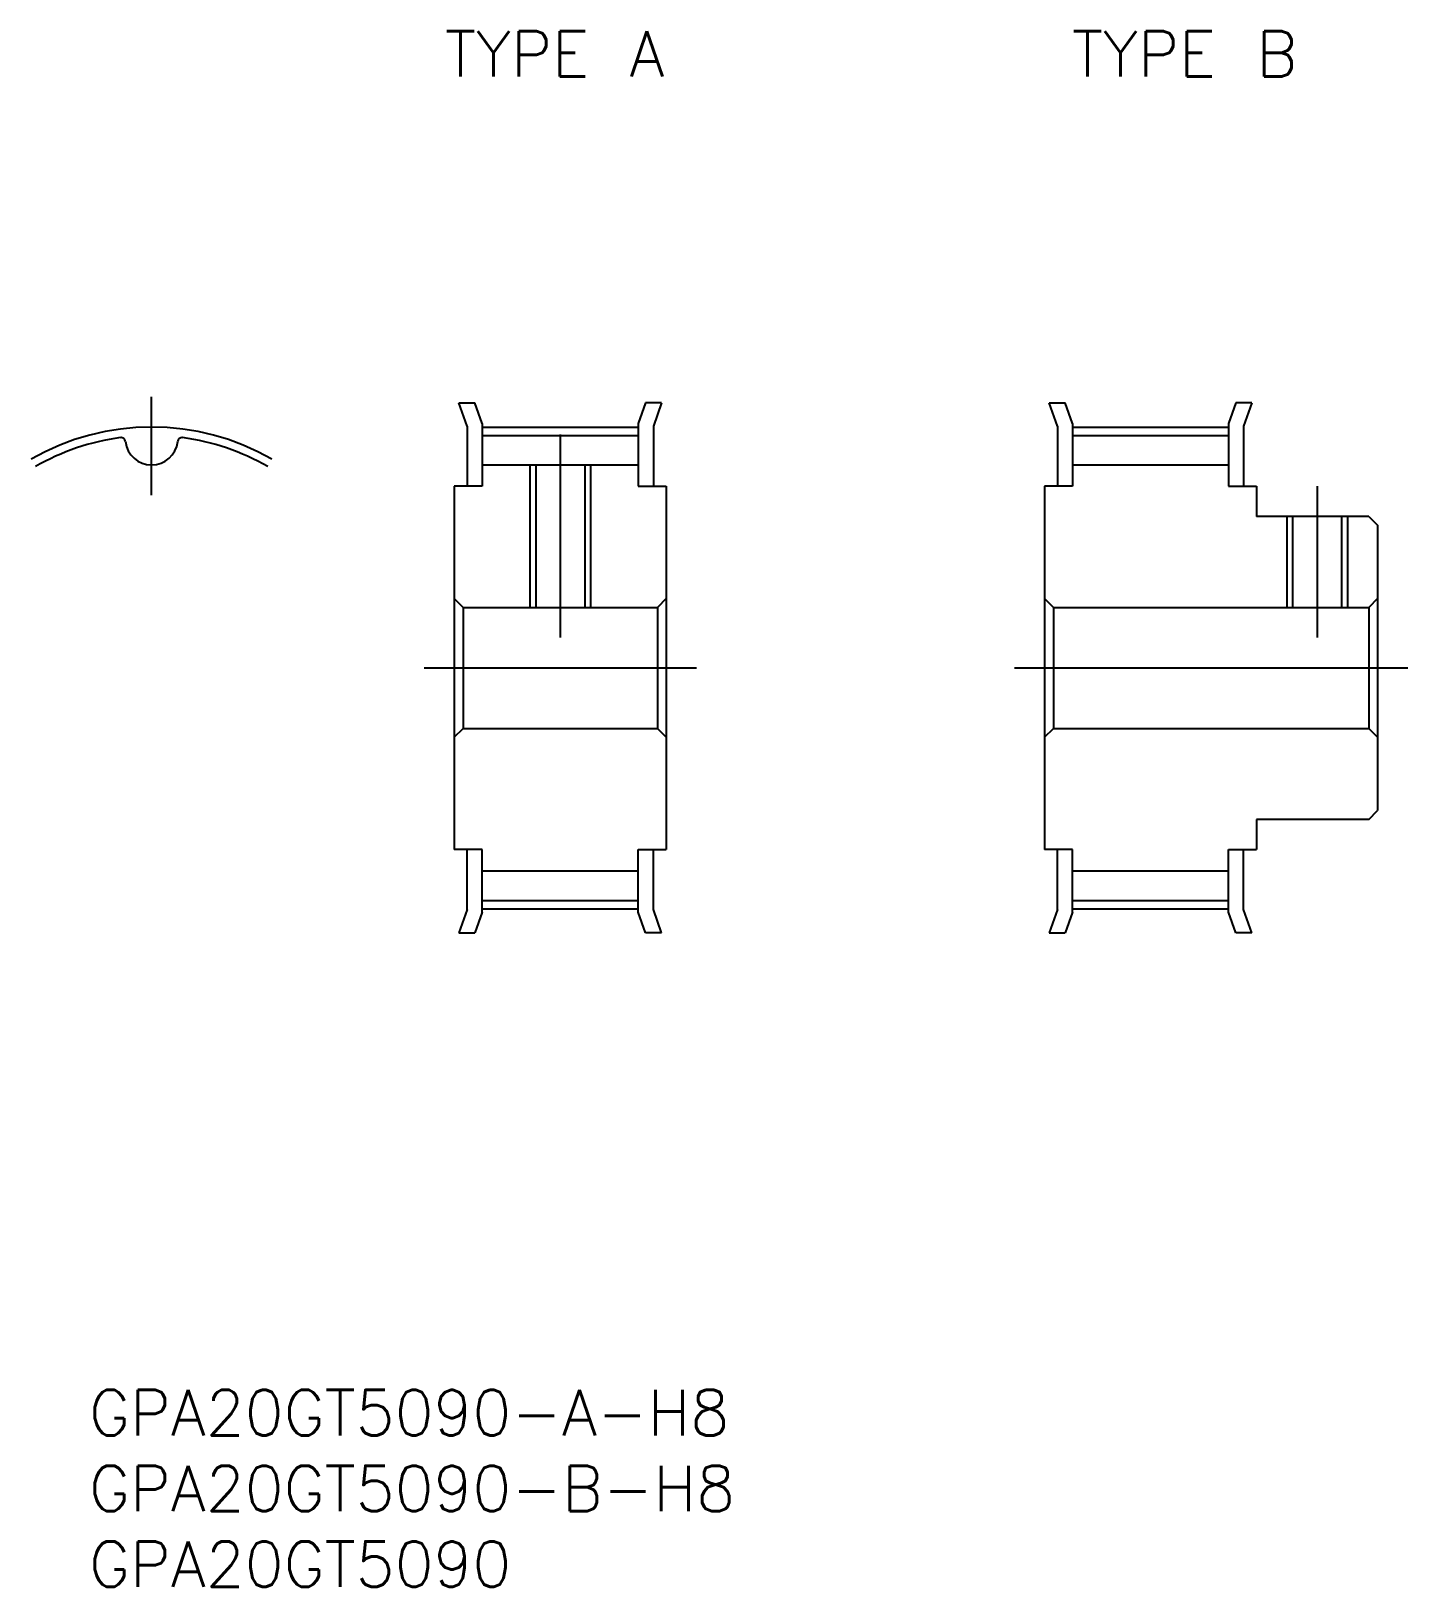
# Model space of a CAD drawing. Extents: x -8 to 83, y -61 to 42.
import ezdxf

# ---------------------------------------------------------------- set-up
doc = ezdxf.new("R2010")
doc.units = 0
doc.linetypes.add('CENTER', pattern=[50.8, 31.75, -6.35, 6.35, -6.35])
doc.layers.get('0').update_dxf_attribs({"linetype": 'CONTINUOUS'})
doc.layers.add('CENTER', color=1, linetype='CONTINUOUS')
doc.styles.get("Standard").update_dxf_attribs({"font": 'txt.shx', "height": 3, "bigfont": 'bigfont.shx'})

# ---------------------------------------------------------------- blocks, each defined once
blk = doc.blocks.new('*U2')
at = {"color": 7, "linetype": 'CONTINUOUS'}
blk.add_text('GPA20GT5090-B-H8', height=3, dxfattribs=at).set_placement((-4.13, -55.69))
blk = doc.blocks.new('*U3')
at = {"color": 7, "linetype": 'CONTINUOUS'}
blk.add_text('GPA20GT5090', height=3, dxfattribs=at).set_placement((-4.13, -60.69))
blk = doc.blocks.new('*U4')
at = {"color": 7, "linetype": 'CONTINUOUS'}
blk.add_text('TYPE A', height=3, dxfattribs=at).set_placement((19.38, 39.06))
blk = doc.blocks.new('*U5')
at = {"color": 7, "linetype": 'CONTINUOUS'}
blk.add_text('TYPE B', height=3, dxfattribs=at).set_placement((60.8, 39.06))
blk = doc.blocks.new('*U6')
at = {"color": 7, "linetype": 'CONTINUOUS'}
blk.add_text('GPA20GT5090-A-H8', height=3, dxfattribs=at).set_placement((-4.13, -50.69))

msp = doc.modelspace()

# ---------------------------------------------------------------- linework, layer by layer
at = {"color": 7, "linetype": 'CONTINUOUS'}
for p, q in [((20.3, 17.5), (21.36, 17.5)), ((20.85, 15.96), (20.3, 17.5)), ((21.85, 16.14), (21.36, 17.5)), ((32.64, 17.5), (32.15, 16.14)), ((33.7, 17.5), (32.64, 17.5)), ((33.7, 17.5), (33.15, 15.96)), ((59.3, 17.5), (60.36, 17.5)), ((59.85, 15.96), (59.3, 17.5)), ((60.85, 16.14), (60.36, 17.5)), ((71.64, 17.5), (71.15, 16.14)), ((72.7, 17.5), (71.64, 17.5)), ((72.7, 17.5), (72.15, 15.96)), ((20.85, 15.96), (20.85, 12)), ((21.85, 16.14), (21.85, 12)), ((32.15, 16.14), (32.15, 12)), ((33.15, 15.96), (33.15, 12)), ((59.85, 15.96), (59.85, 12)), ((60.85, 16.14), (60.85, 12)), ((71.15, 16.14), (71.15, 12)), ((72.15, 15.96), (72.15, 12)), ((21.85, 15.35), (32.15, 15.35)), ((60.85, 15.35), (71.15, 15.35)), ((21.85, 13.41), (32.15, 13.41)), ((25.38, 13.41), (25.38, 4)), ((28.62, 13.41), (28.62, 4)), ((60.85, 13.41), (71.15, 13.41)), ((20, 12), (20, -12)), ((21.85, 12), (20, 12)), ((32.15, 12), (34, 12)), ((34, 12), (34, -12)), ((59, 12), (59, -12)), ((60.85, 12), (59, 12)), ((71.15, 12), (73, 12)), ((73, 12), (73, 10)), ((80.42, 10), (73, 10)), ((75.38, 10), (75.38, 4)), ((78.62, 10), (78.62, 4)), ((80.42, 10), (81, 9.42)), ((81, 9.42), (81, -9.42)), ((20, 4.58), (20.58, 4)), ((34, 4.58), (33.42, 4)), ((59, 4.58), (59.58, 4)), ((81, 4.58), (80.42, 4)), ((20.58, 4), (33.42, 4)), ((20.58, 4), (20.58, -4)), ((33.42, 4), (33.42, -4)), ((59.58, 4), (80.42, 4)), ((59.58, 4), (59.58, -4)), ((80.42, 4), (80.42, -4)), ((20, -4.58), (20.58, -4)), ((20.58, -4), (33.42, -4)), ((34, -4.58), (33.42, -4)), ((59, -4.58), (59.58, -4)), ((59.58, -4), (80.42, -4)), ((81, -4.58), (80.42, -4)), ((80.42, -10), (73, -10)), ((73, -10), (73, -12)), ((80.42, -10), (81, -9.42)), ((21.85, -12), (20, -12)), ((20.85, -15.96), (20.85, -12)), ((21.85, -16.14), (21.85, -12)), ((32.15, -16.14), (32.15, -12)), ((32.15, -12), (34, -12)), ((33.15, -15.96), (33.15, -12)), ((60.85, -12), (59, -12)), ((59.85, -15.96), (59.85, -12)), ((60.85, -16.14), (60.85, -12)), ((71.15, -16.14), (71.15, -12)), ((71.15, -12), (73, -12)), ((72.15, -15.96), (72.15, -12)), ((21.85, -13.41), (32.15, -13.41)), ((60.85, -13.41), (71.15, -13.41)), ((21.85, -15.35), (32.15, -15.35)), ((60.85, -15.35), (71.15, -15.35)), ((20.85, -15.96), (20.3, -17.5)), ((21.85, -16.14), (21.36, -17.5)), ((32.64, -17.5), (32.15, -16.14)), ((33.7, -17.5), (33.15, -15.96)), ((59.85, -15.96), (59.3, -17.5)), ((60.85, -16.14), (60.36, -17.5)), ((71.64, -17.5), (71.15, -16.14)), ((72.7, -17.5), (72.15, -15.96)), ((20.3, -17.5), (21.36, -17.5)), ((33.7, -17.5), (32.64, -17.5)), ((59.3, -17.5), (60.36, -17.5)), ((72.7, -17.5), (71.64, -17.5))]:
    msp.add_line(p, q, dxfattribs=at)
at = {"color": 3, "linetype": 'CONTINUOUS'}
for p, q in [((25, 13.41), (25, 4)), ((29, 13.41), (29, 4)), ((75, 10), (75, 4)), ((79, 10), (79, 4))]:
    msp.add_line(p, q, dxfattribs=at)
at = {"color": 7, "linetype": 'CONTINUOUS'}
for centre, radius, start, end in [((0, 0), 15.35, 97.6846, 120), ((-2.01, 14.92), 0.29, 6.5655, 97.6845), ((0, 15.15), 1.74, 186.5655, 353.4345), ((2.01, 14.92), 0.29, 82.3154, 173.4345), ((0, 0), 15.35, 60, 82.3154)]:
    msp.add_arc(centre, radius, start, end, dxfattribs=at)
at = {"layer": 'CENTER', "color": 1, "linetype": 'CENTER'}
for p, q in [((0, 11.41), (0, 17.91)), ((21.85, 15.91), (32.15, 15.91)), ((27, 15.41), (27, 2)), ((60.85, 15.91), (71.15, 15.91)), ((77, 12), (77, 2)), ((18, 0), (36, 0)), ((57, 0), (83, 0)), ((21.85, -15.91), (32.15, -15.91)), ((60.85, -15.91), (71.15, -15.91))]:
    msp.add_line(p, q, dxfattribs=at)
msp.add_arc((0, 0), 15.91, 60, 120, dxfattribs=at)

# ---------------------------------------------------------------- block references
at = {"color": 7, "linetype": 'CONTINUOUS'}
for name in ['*U4', '*U5', '*U6', '*U2', '*U3']:
    msp.add_blockref(name, (0, 0), dxfattribs=at)

doc.saveas('drawing.dxf')
